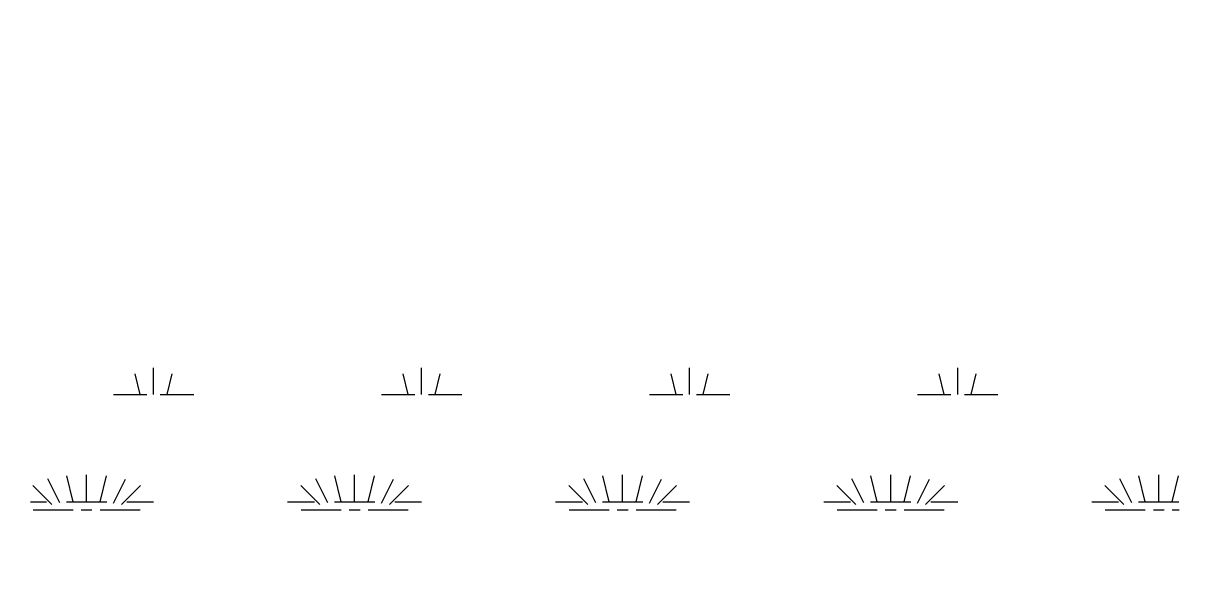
# Model space of a CAD drawing. Header units: centimetres. Extents: x -48696 to 156237, y -5617 to 29024.
# Drawn here: x 22225.4 to 22291.3, y 5502 to 5533.1 of the extents above; entities that cross this region are included whole.
import ezdxf

# ---------------------------------------------------------------- set-up
doc = ezdxf.new("R2010")
doc.units = ezdxf.units.CM
pattern_1 = [(0, (6805.891, 345.876), (15, 15), [2.25, -0.45, 0.6, -0.45, 2.25, -9]), (0, (6805.141, 346.326), (15, 15), [1.5, -1.125, 2.25, -1.125, 1.5, -7.5]), (0, (6810.391, 352.326), (15, 15), [1.875, -0.75, 1.875, -10.5]), (0, (6802.891, 355.326), (15, 15), [0.75, -1.5, 0.75, -12]), (90, (6804.391, 355.326), (-15, 15), [1.35, -13.65]), (90, (6808.891, 346.326), (-15, 15), [1.5, -13.5]), (90, (6812.641, 352.326), (-15, 15), [1.5, -13.5]), (45, (6810.841, 346.176), (2e-15, 15), [1.5, -19.713203]), (135, (6806.941, 346.176), (-15, 2e-15), [1.5, -19.713203]), (63.43495, (6810.3914, 346.251), (8e-10, 15), [1.5, -32.04102]), (75.963757, (6809.6414, 346.3257), (5e-10, 15), [1.5, -60.346584]), (75.963757, (6813.3914, 352.3257), (5e-10, 15), [1.2, -60.646584]), (75.963757, (6804.6914, 355.3257), (5e-10, 15), [1.05, -60.796584]), (104.036243, (6808.1414, 346.3257), (-5e-10, 15), [1.5, -60.346584]), (104.036243, (6811.8914, 352.3257), (-5e-10, 15), [1.2, -60.646584]), (104.036243, (6804.0914, 355.3257), (-5e-10, 15), [1.05, -60.796584]), (116.56505, (6807.3914, 346.251), (-6e-09, 15), [1.5, -32.041002])]

msp = doc.modelspace()

# ---------------------------------------------------------------- hatches: boundary and pattern name
h = msp.add_hatch()
h.set_pattern_fill('GRASS2', color=43, scale=15, pattern_type=2)
h.set_pattern_definition(pattern_1)
h.paths.add_polyline_path([(22290.0435, 5514.39637), (22225.75545, 5514.39637), (22225.75545, 5504.39637), (22290.0435, 5504.39637)], flags=16)
h.paths.add_polyline_path([(22225.56359, 5502.04638), (22291.34932, 5502.45276), (22291.15994, 5533.11095), (22225.37421, 5532.70457)], flags=9)
h = msp.add_hatch()
h.set_pattern_fill('GRASS2', color=43, scale=15, pattern_type=2)
h.set_pattern_definition(pattern_1)
h.paths.add_polyline_path([(22290.0435, 5514.39637), (22225.75545, 5514.39637), (22225.75545, 5504.39637), (22290.0435, 5504.39637)], flags=16)
h.paths.add_polyline_path([(22225.56359, 5502.04638), (22291.34932, 5502.45276), (22291.15994, 5533.11095), (22225.37421, 5532.70457)], flags=9)

doc.saveas('drawing.dxf')
